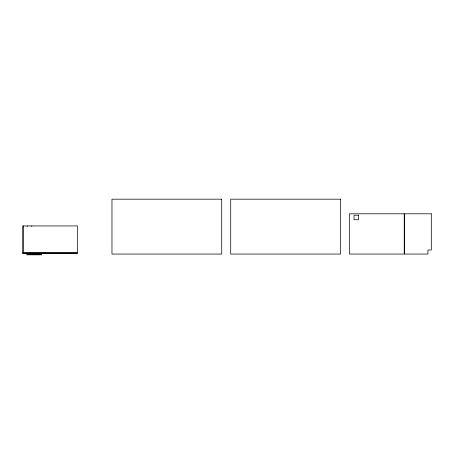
<?xml version="1.0" encoding="UTF-8"?>
<svg xmlns="http://www.w3.org/2000/svg" width="454" height="454" viewBox="0 0 454 454"><rect width="100%" height="100%" fill="white"/><g stroke="black" fill="none" stroke-linecap="round" stroke-linejoin="round"><path stroke-width="0.68" d="M22.7 252.566L77.481 252.566L77.481 225.939L22.7 225.939L22.7 253.377L45.054 253.377L45.054 252.566M22.7 253.15L45.054 253.15M45.145 253.15L77.345 253.15M77.345 252.566L77.345 253.377L45.145 253.377L45.145 252.566M41.7 253.377L41.7 254.819L26.86 254.819L26.86 253.377M41.115 253.377L41.115 254.234L27.444 254.234L27.444 253.377M31.786 225.939L31.786 226.484M27.285 225.939L27.285 226.484M23.512 225.939L23.512 252.566M221.717 199.181L111.973 199.181L111.973 254.053L221.717 254.053L221.717 199.181M340.449 199.181L230.711 199.181L230.711 254.053L340.449 254.053L340.449 199.181M404.225 213.8L349.444 213.8L349.444 254.053L404.225 254.053L404.225 213.8M431.3 213.8L404.673 213.8L404.673 254.053L427.929 254.053L427.929 250.001L431.3 250.001L431.3 213.8M358.529 215.224L354.035 215.224L354.035 219.725L358.529 219.725L358.529 215.224"/></g></svg>
